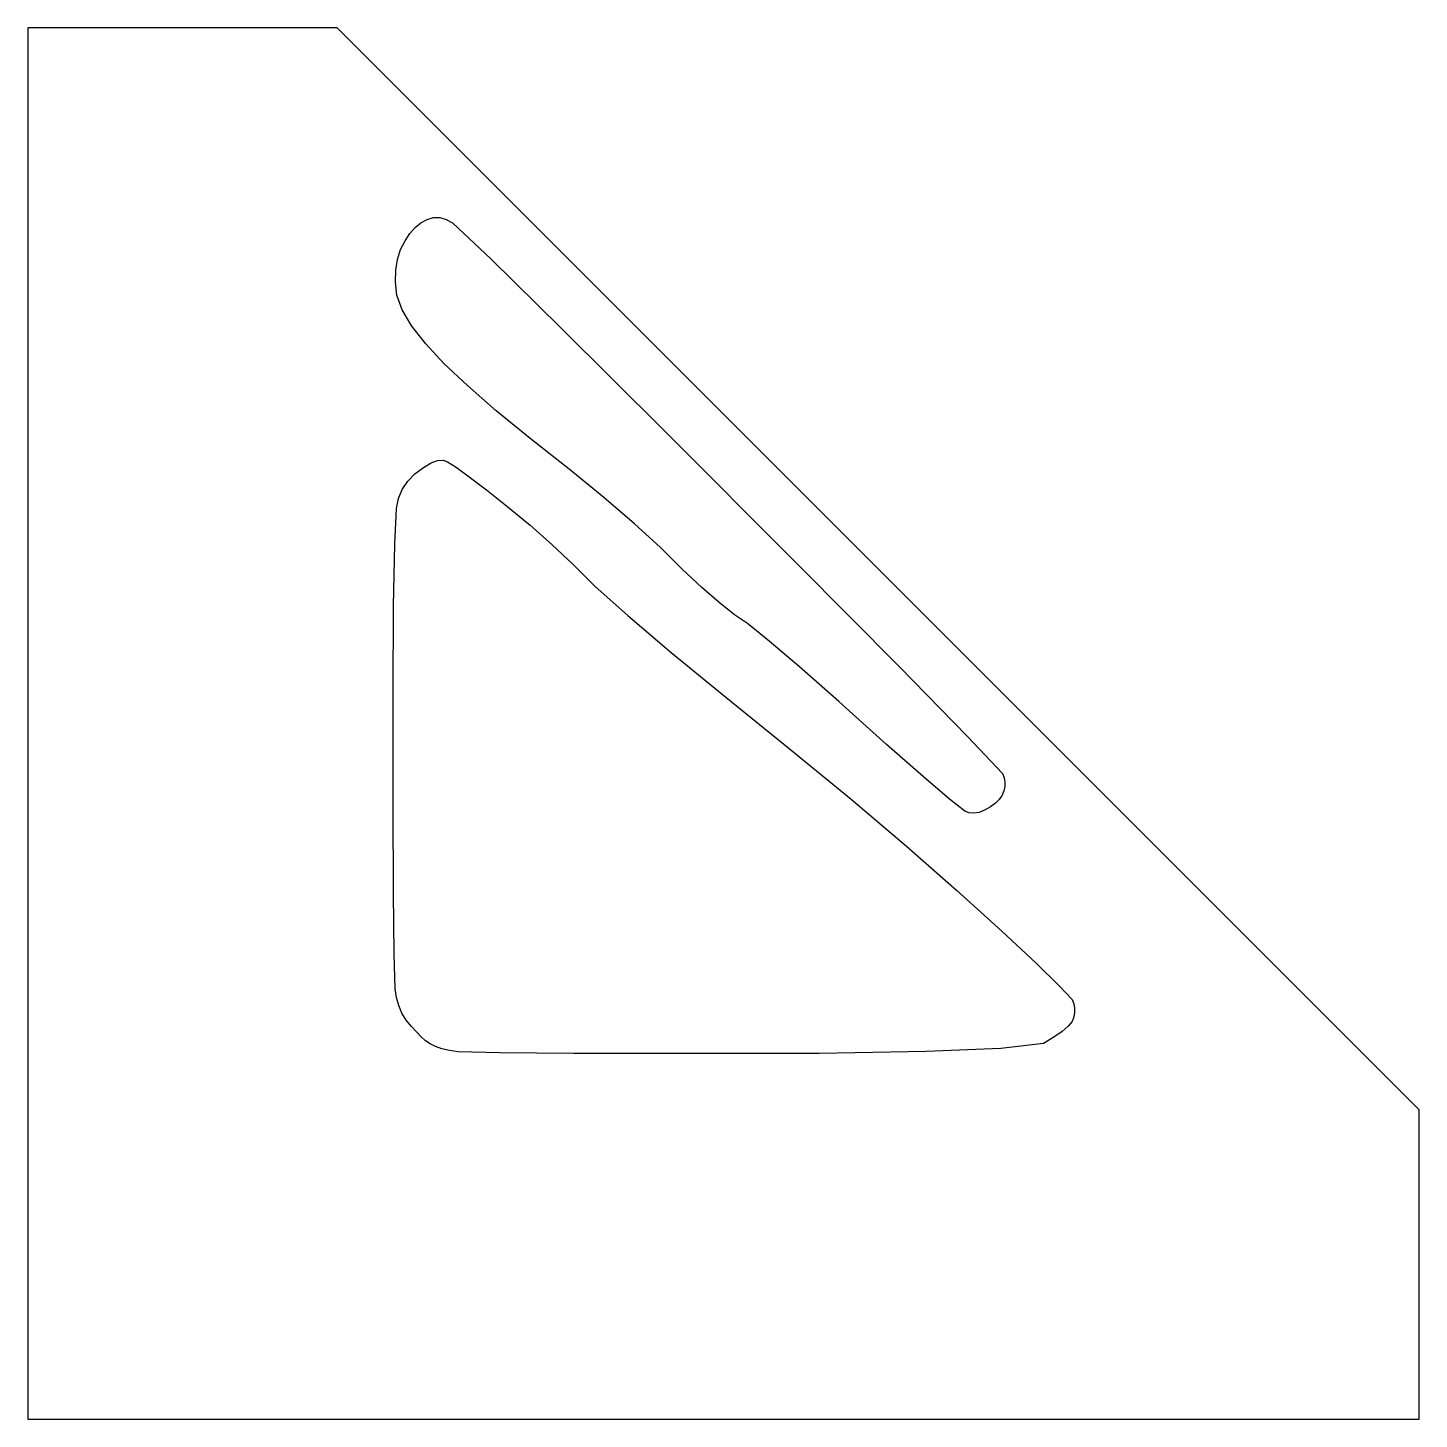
# Model space of a CAD drawing. Header units: millimetres. Extents: x -25 to 203, y -25 to 203.
import ezdxf

# ---------------------------------------------------------------- set-up
doc = ezdxf.new("R2010")
doc.units = ezdxf.units.MM

msp = doc.modelspace()

# ---------------------------------------------------------------- linework, layer by layer
at = {"layer": 'CUT'}
for points in [[(-25.4, 203.2), (-25.4, -25.4), (203.2, -25.4), (203.2, 25.4), (25.4, 203.2)], [(134.7433, 80.6847), (135.011, 79.9703), (135.1375, 79.2559), (135.1228, 78.5416), (134.9669, 77.8272), (134.6698, 77.1128), (134.2038, 76.4382), (133.5689, 75.8033), (132.7652, 75.2082), (131.7926, 74.6528), (130.8846, 74.303), (130.0411, 74.1589), (129.2622, 74.2204), (128.5478, 74.4876), (126.0475, 76.4517), (121.7612, 80.1127), (115.6891, 85.4707), (107.8309, 92.5257), (101.4016, 98.1839), (96.4009, 102.4452), (92.8291, 105.3098), (90.6859, 106.7775), (88.1856, 108.7616), (85.3281, 111.2618), (82.1134, 114.2784), (78.5416, 117.8112), (74.2553, 121.7209), (69.2547, 126.0073), (63.5397, 130.6705), (57.1103, 135.7105), (51.5397, 140.2893), (46.8279, 144.4069), (42.975, 148.0633), (39.9808, 151.2585), (37.6889, 154.1906), (36.0995, 156.8598), (35.2125, 159.2659), (35.0278, 161.4091), (35.0713, 163.3736), (35.343, 165.1595), (35.8429, 166.7669), (36.571, 168.1956), (37.3726, 169.4067), (38.2476, 170.4001), (39.1962, 171.1757), (40.2182, 171.7337), (41.2456, 172.0127), (42.2785, 172.0127), (43.3168, 171.7337), (44.3605, 171.1757), (50.6693, 165.2208), (62.2431, 153.869), (79.082, 137.1203), (101.1859, 114.9747), (117.8308, 98.1869), (129.0166, 86.7569)], [(146.1793, 43.5372), (146.4489, 42.8228), (146.5825, 42.1084), (146.5801, 41.3941), (146.4417, 40.6797), (146.1674, 39.9653), (145.5335, 39.1706), (144.5402, 38.2955), (143.1873, 37.34), (141.4749, 36.3042), (134.4756, 35.5191), (122.1894, 34.9846), (104.6163, 34.7009), (81.7562, 34.6678), (64.2541, 34.6974), (52.1097, 34.7898), (45.3231, 34.9449), (43.8944, 35.1628), (42.6442, 35.4561), (41.5727, 35.8249), (40.6797, 36.2692), (39.9653, 36.7889), (39.2168, 37.4401), (38.4341, 38.2228), (37.6172, 39.137), (36.7662, 40.1827), (36.0734, 41.3242), (35.539, 42.5614), (35.1628, 43.8944), (34.9449, 45.3231), (34.7815, 51.0381), (34.6726, 61.0394), (34.6181, 75.3269), (34.6181, 93.9006), (34.7068, 108.2404), (34.884, 118.3461), (35.1499, 124.2178), (35.5045, 125.8555), (36.1275, 127.3497), (37.0192, 128.7003), (38.1794, 129.9073), (39.6081, 130.9707), (40.8583, 131.701), (41.9298, 132.0981), (42.8228, 132.1619), (43.5372, 131.8926), (44.9659, 130.9886), (47.1091, 129.4498), (49.9666, 127.2764), (53.5384, 124.4682), (57.1103, 121.4788), (60.6822, 118.3083), (64.2541, 114.9566), (67.8259, 111.4238), (73.1838, 106.6213), (80.3275, 100.5491), (89.2572, 93.2073), (99.9728, 84.5958), (109.8676, 76.4453), (118.9415, 68.7558), (127.1945, 61.5274), (134.6267, 54.7599), (140.2682, 49.5057), (144.1191, 45.7648)]]:
    msp.add_lwpolyline(points, close=True, dxfattribs=at)

doc.saveas('drawing.dxf')
